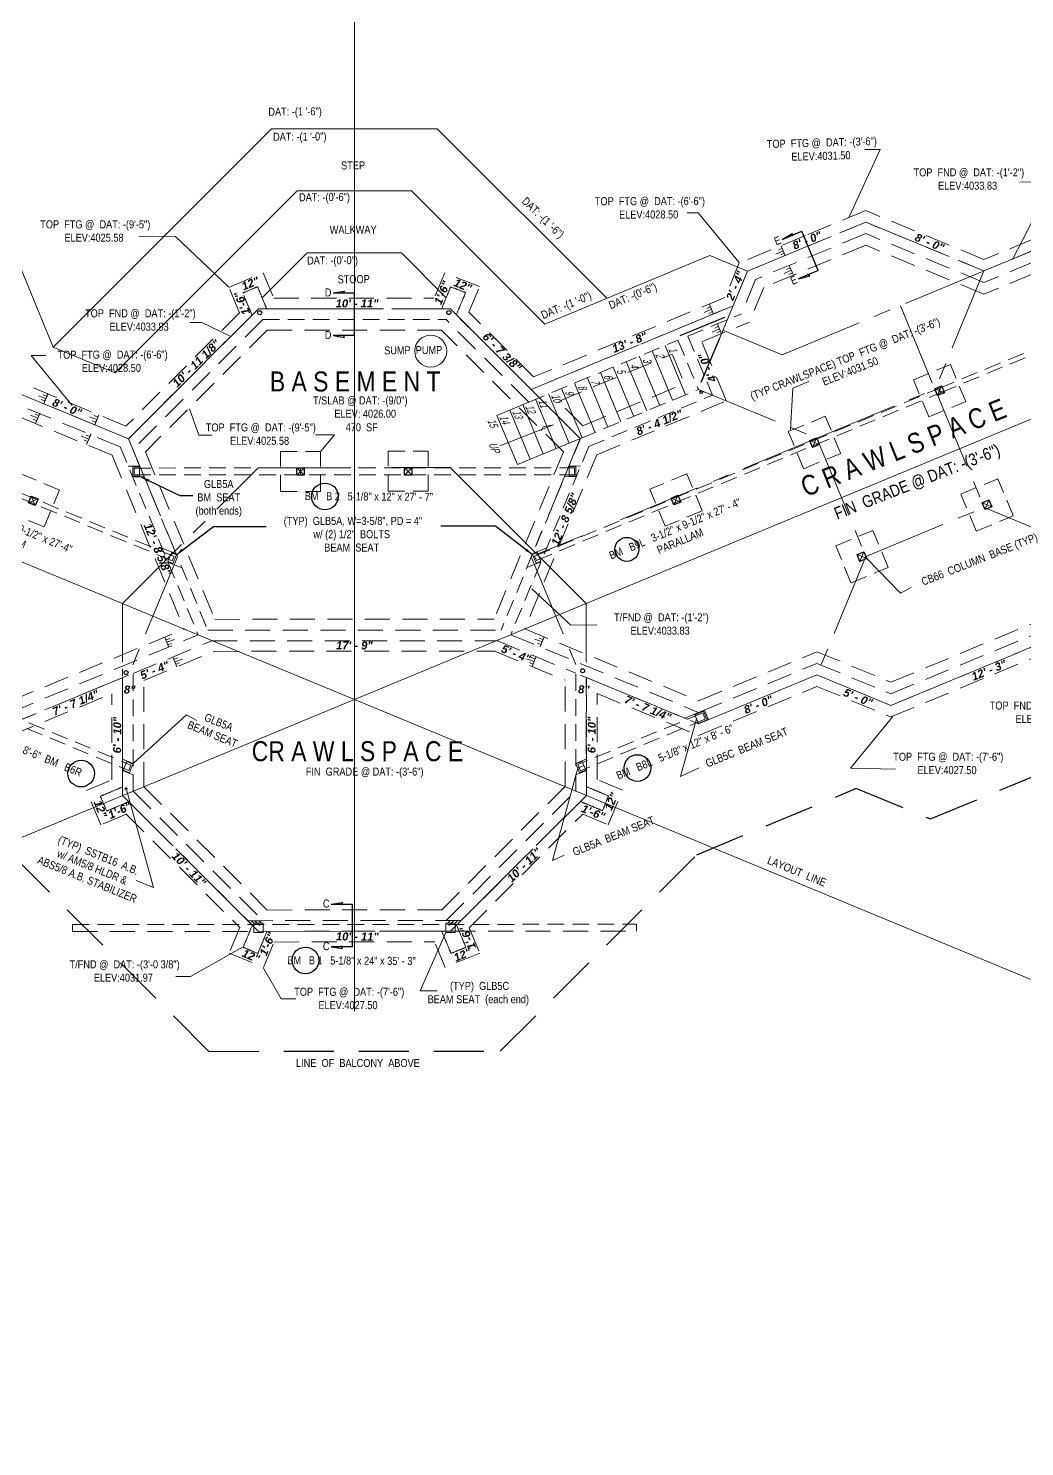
# Model space of a CAD drawing. Header units: inches. Extents: x -10188 to 9179, y -281 to 6710.
# Drawn here: x 2604 to 3351, y 5097 to 6161 of the extents above; entities that cross this region are included whole.
import ezdxf

# ---------------------------------------------------------------- set-up
doc = ezdxf.new("R2010")
doc.units = ezdxf.units.IN
doc.header["$MEASUREMENT"] = 0
doc.linetypes.add('CENTER', pattern=[2, 1.25, -0.25, 0.25, -0.25])
doc.linetypes.add('HIDDEN', pattern=[0.375, 0.25, -0.125])
for name, color, linetype, lineweight in [('BALCONY', 7, 'Continuous', 9), ('BEAMS TEXT', 3, 'Continuous', 20), ('CONCRETE', 7, 'Continuous', 20), ('FLOOR BEAMS', 3, 'HIDDEN', 20), ('FOOTING', 7, 'HIDDEN', 5), ('FOOTING TEXT', 7, 'Continuous', 9), ('FOUNDATION', 7, 'HIDDEN', 20), ('FOUNDATION TEXT', 7, 'Continuous', 9), ('GRID', 1, 'CENTER', 20), ('LAYOUT', 6, 'Continuous', 9), ('STEEL', 5, 'Continuous', 9), ('WALL FRAMING', 7, 'Continuous', 30)]:
    doc.layers.add(name, color=color, linetype=linetype, lineweight=lineweight)
for name, color, linetype in [('FL FRAMING STEEL', 7, 'Continuous'), ('LLTEXT', 7, 'Continuous'), ('STAIRS', 7, 'Continuous')]:
    doc.layers.add(name, color=color, linetype=linetype)
doc.styles.add('ARCHENT', font='technical.ttf', dxfattribs={"height": 6})
doc.styles.add('ARCHENTLTD', font='technical.ttf', dxfattribs={"height": 0.1875})
doc.styles.add('EXIST', font='romans.shx', dxfattribs={"width": 0.75, "oblique": 20, "height": 12})
doc.dimstyles.new('ARCHENT', dxfattribs={"dimtxt": 6, "dimasz": 6, "dimexe": 9, "dimexo": 3, "dimgap": 1, "dimtad": 0, "dimtoh": 1, "dimdec": 3, "dimzin": 0, "dimdsep": 46, "dimlunit": 4, "dimtxsty": 'ARCHENTLTD', "dimcen": 6, "dimaunit": 1, "dimadec": 0, "dimazin": 0, "dimtfac": 1, "dimtdec": 3, "dimtofl": 0, "dimtmove": 0, "dimatfit": 3, "dimfxl": 1, "dimfrac": 2, "dimtolj": 1, "dimtzin": 0, "dimarcsym": 0})
doc.dimstyles.new('ARCHENTLTD', dxfattribs={"dimscale": 0.05, "dimtxt": 0.1875, "dimasz": 3, "dimexe": 9, "dimexo": 1, "dimgap": 2.5, "dimtad": 0, "dimdec": 1, "dimzin": 1, "dimdsep": 46, "dimlunit": 4, "dimtxsty": 'ARCHENTLTD', "dimblk": 'ARCHTICK', "dimcen": 6, "dimclrd": 256, "dimclre": 256, "dimclrt": 256, "dimaunit": 1, "dimadec": 0, "dimazin": 0, "dimtfac": 1, "dimtdec": 1, "dimtofl": 0, "dimtmove": 1, "dimatfit": 3, "dimldrblk": 'ARCHTICK', "dimfxl": 1, "dimfrac": 2, "dimtolj": 1, "dimtzin": 0, "dimlwd": 9, "dimlwe": 9, "dimarcsym": 0})

# ---------------------------------------------------------------- blocks, each defined once
blk = doc.blocks.new('_ArchTick')
at = {"color": 0, "linetype": 'ByBlock', "const_width": 0.15}
blk.add_lwpolyline([(-0.5, -0.5), (0.5, 0.5)], dxfattribs=at)

msp = doc.modelspace()

# ---------------------------------------------------------------- linework, layer by layer
at = {"layer": 'BALCONY', "linetype": 'HIDDEN', "lineweight": 25, "ltscale": 150}
for p, q in [((3280.8, 5567.7), (3426.1, 5628)), ((3225.3, 5590.6), (3280.8, 5567.7))]:
    msp.add_line(p, q, dxfattribs=at)
at = {"layer": 'BALCONY', "color": 3, "linetype": 'HIDDEN', "lineweight": 25, "ltscale": 150}
for p, q in [((3105.5, 5540.9), (3225.3, 5590.7)), ((2739.7, 5393.4), (2592.5, 5540.5)), ((2958.2, 5393.5), (3105.5, 5540.9)), ((2739.7, 5393.4), (2958.2, 5393.5))]:
    msp.add_line(p, q, dxfattribs=at)
at = {"layer": 'BEAMS TEXT', "linetype": 'Continuous', "lineweight": 30, "ltscale": 75}
for centre, radius in [((2826.7, 5809.6), 10), ((3053.1, 5769.9), 9), ((2644, 5601.7), 10), ((3061, 5605.9), 10), ((2812.1, 5461.6), 10)]:
    msp.add_circle(centre, radius, dxfattribs=at)
at = {"layer": 'CONCRETE', "lineweight": 20, "ltscale": 75}
for p, q in [((2786.6, 6085.2), (2622.9, 5921.6)), ((2786.6, 6085.2), (2910.9, 6085.2)), ((3038, 5958.2), (2910.9, 6085.2)), ((2805.9, 6038.7), (2669.5, 5902.4)), ((2805.9, 6038.7), (2891.6, 6038.7)), ((2991.6, 5938.9), (2891.6, 6038.7)), ((2622.9, 5921.6), (2586.5, 6010.6)), ((2813.3, 5992.2), (2779.6, 5958.5)), ((2813.3, 5992.2), (2884, 5992.2)), ((2917.6, 5958.6), (2884, 5992.2)), ((3115.2, 5990.2), (2991.6, 5938.9)), ((3143.4, 5978.6), (3115.2, 5990.2)), ((2669.5, 5902.4), (2622.9, 5921.6))]:
    msp.add_line(p, q, dxfattribs=at)
at = {"layer": 'CONCRETE', "lineweight": 20, "ltscale": 1.5}
msp.add_circle((2906, 5918.5), 12, dxfattribs=at)
at = {"layer": 'FLOOR BEAMS', "ltscale": 50}
for p, q in [((3286.9, 5890.5), (3497.9, 5978.1)), ((3288.2, 5887.3), (3499.3, 5974.9)), ((2712.3, 5761.3), (2409.1, 5886.6)), ((2713.7, 5764.6), (2410.4, 5889.9)), ((2983.9, 5764.8), (3286.9, 5890.5)), ((2985.3, 5761.6), (3288.2, 5887.3)), ((3286.9, 5890.5), (3288.2, 5887.3)), ((2683.7, 5830.9), (3013.9, 5831)), ((2683.7, 5825.7), (3013.9, 5825.9)), ((2713.7, 5764.6), (2712.3, 5761.3)), ((2983.9, 5764.8), (2985.3, 5761.6)), ((2585.8, 5642.8), (2679.6, 5604)), ((2587.5, 5647), (2681.3, 5608.1)), ((3110, 5647.3), (3016.2, 5608.5)), ((3111.9, 5642.6), (3018.2, 5603.8)), ((3110, 5647.3), (3111.9, 5642.6)), ((2681.3, 5608.2), (2679.6, 5604)), ((3016.2, 5608.5), (3018.2, 5603.8)), ((2637.4, 5488.5), (3060.4, 5488.7)), ((3060.4, 5483.6), (3060.4, 5488.7)), ((2637.4, 5483.4), (2637.4, 5488.5))]:
    msp.add_line(p, q, dxfattribs=at)
at = {"layer": 'FLOOR BEAMS', "ltscale": 75}
for p, q in [((2683.7, 5825.7), (2683.7, 5830.9)), ((3013.9, 5825.9), (3013.9, 5831)), ((2637.4, 5483.4), (2776.9, 5483.4)), ((2920.9, 5483.5), (3060.4, 5483.6))]:
    msp.add_line(p, q, dxfattribs=at)
at = {"layer": 'FLOOR BEAMS', "color": 4, "lineweight": 20, "ltscale": 50}
for p, q in [((2773.8, 5709.4), (2776.8, 5709.4)), ((2920.8, 5709.4), (2923.8, 5709.4))]:
    msp.add_line(p, q, dxfattribs=at)
at = {"layer": 'FLOOR BEAMS', "color": 4, "ltscale": 50}
msp.add_line((2675, 5674.8), (2675, 5680.3), dxfattribs=at)
at = {"layer": 'FOOTING', "ltscale": 75}
for p, q in [((3232.1, 6024), (3187, 6005.3)), ((3320.8, 5987.3), (3232.1, 6024)), ((3409.5, 6024.1), (3320.8, 5987.3)), ((3187, 6005.3), (3137.3, 5984.7)), ((3232.1, 5998), (3155.7, 5966.3)), ((3320.8, 5961.3), (3232.1, 5998)), ((3409.5, 5998.1), (3320.8, 5961.3)), ((3137.3, 5984.7), (3126.6, 5958.7)), ((2754.6, 5966.3), (2780.4, 5977.4)), ((2780.5, 5977.3), (2788.4, 5958.2)), ((2916.7, 5977.3), (2908.7, 5958.2)), ((2942.5, 5967), (2916.5, 5977.2)), ((2762.7, 5947.4), (2754.7, 5966.4)), ((2788.4, 5958.2), (2908.7, 5958.2)), ((2934.6, 5947.7), (2942.6, 5966.7)), ((3126.6, 5958.7), (2983.2, 5899.2)), ((3155.7, 5966.3), (3144.9, 5940.2)), ((2762.7, 5947.4), (2677.5, 5862.3)), ((2983.2, 5899.2), (2934.6, 5947.7)), ((3109.3, 5925.5), (3144.9, 5940.2)), ((2783.4, 5934.2), (2692.1, 5843)), ((2783.4, 5934.2), (2914.2, 5934.2)), ((3005.5, 5843), (2914.2, 5934.2)), ((3109.5, 5924.9), (3127.7, 5881.2)), ((3001.8, 5880.9), (3087.1, 5916.3)), ((3087.3, 5915.7), (3096.3, 5894.2)), ((2677.5, 5862.3), (2596.8, 5895.6)), ((3020, 5862.5), (3096.3, 5894.1)), ((2619, 5886.4), (2615.9, 5879.1)), ((2667.1, 5840.6), (2578.4, 5877.2)), ((2612.9, 5871.7), (2609.8, 5864.3)), ((3020, 5862.5), (3002.1, 5880.3)), ((3030.6, 5840.9), (3127.7, 5881.2)), ((2657.2, 5870.7), (2654.1, 5863.3)), ((2651.1, 5855.9), (2648, 5848.5)), ((2673.3, 5846.7), (2651.1, 5855.9)), ((2667.1, 5840.6), (2721.2, 5710.1)), ((2692.1, 5843), (2744.2, 5717.4)), ((3005.5, 5843), (2953.5, 5717.5)), ((3030.6, 5840.9), (2976.5, 5710.2)), ((2744.2, 5717.4), (2953.5, 5717.5)), ((3251, 5670.2), (3374.5, 5721.4)), ((2590.7, 5656), (2721.2, 5710.1)), ((2976.5, 5710.2), (3106.9, 5656.3)), ((3251, 5644.2), (3392.8, 5703)), ((2691, 5671.6), (2743.6, 5693.4)), ((2743.6, 5693.4), (2954.1, 5693.5)), ((2954.1, 5693.5), (3006.7, 5671.8)), ((3106.9, 5656.3), (3195.6, 5693.1)), ((3195.6, 5693.1), (3251, 5670.2)), ((2691, 5591.8), (2691, 5671.6)), ((3006.7, 5592), (3006.7, 5671.8)), ((2590.8, 5630), (2667, 5661.6)), ((2667, 5597), (2667, 5661.6)), ((3030.7, 5597.2), (3030.7, 5661.8)), ((3030.7, 5661.8), (3106.9, 5630.3)), ((3106.9, 5630.3), (3195.6, 5667.1)), ((3195.6, 5667.1), (3251, 5644.2)), ((2648, 5589), (2667, 5597)), ((3049.8, 5589.3), (3030.7, 5597.2)), ((2658.8, 5563.2), (2648, 5589)), ((2691, 5591.8), (2783.5, 5499.4)), ((2914.3, 5499.5), (3006.7, 5592)), ((3039.1, 5563.4), (3049.8, 5589.3)), ((2677.8, 5571.2), (2658.8, 5563.2)), ((2677.8, 5571.2), (2762.9, 5486.2)), ((2934.8, 5486.1), (3020, 5571.4)), ((3020, 5571.4), (3039, 5563.4)), ((2783.5, 5499.4), (2914.3, 5499.5)), ((2762.9, 5486.2), (2754.9, 5467.2)), ((2934.8, 5486.1), (2942.8, 5467.1)), ((2780.7, 5456.4), (2788.7, 5475.4)), ((2788.7, 5475.4), (2909, 5475.5)), ((2916.9, 5456.4), (2909, 5475.5)), ((2754.9, 5467.1), (2780.7, 5456.4)), ((2942.8, 5467), (2916.8, 5456.5))]:
    msp.add_line(p, q, dxfattribs=at)
at = {"layer": 'FOOTING', "lineweight": 9, "ltscale": 75}
for p, q in [((3170.3, 5993.8), (3164.8, 5991.3)), ((3169.4, 5995.7), (3166.7, 5994.4)), ((3171.1, 5992), (3168.4, 5990.8)), ((3168.7, 5997.5), (3171.8, 5990.1)), ((3176.3, 5979.2), (3170.9, 5976.7)), ((3175.5, 5981), (3172.8, 5979.8)), ((3174.8, 5982.9), (3177.9, 5975.5)), ((3177.2, 5977.4), (3174.4, 5976.1)), ((3116.4, 5950), (3111, 5947.5)), ((3115.6, 5951.8), (3112.9, 5950.5)), ((3117.3, 5948.2), (3114.6, 5946.9)), ((3114.9, 5953.7), (3118, 5946.3)), ((3121.7, 5937.2), (3118.9, 5935.9)), ((3121, 5939), (3124, 5931.6)), ((3122.5, 5935.3), (3117, 5932.8)), ((3123.3, 5933.5), (3120.6, 5932.3)), ((2617.6, 5883), (2611.9, 5885.1)), ((2618.3, 5884.9), (2615.4, 5885.9)), ((2619.1, 5886.7), (2616, 5879.3)), ((2613, 5872.1), (2610, 5864.7)), ((2616.9, 5881.1), (2614.1, 5882.2)), ((2611.5, 5868.4), (2605.9, 5870.5)), ((2610.8, 5866.5), (2608, 5867.6)), ((2612.2, 5870.3), (2609.4, 5871.3)), ((2655.8, 5867.2), (2650.2, 5869.3)), ((2655.1, 5865.4), (2652.3, 5866.4)), ((2656.5, 5869.1), (2653.7, 5870.2)), ((2657.3, 5870.9), (2654.3, 5863.6)), ((2649.7, 5852.6), (2644.1, 5854.7)), ((2649, 5850.7), (2646.2, 5851.8)), ((2650.4, 5854.5), (2647.6, 5855.5)), ((2651.3, 5856.3), (2648.2, 5848.9)), ((2706.8, 5703.9), (2709.8, 5696.5)), ((2707.6, 5702.1), (2710.4, 5703.1)), ((2708.3, 5700.2), (2713.9, 5702.3)), ((2989.6, 5700.5), (2984, 5702.5)), ((2990.3, 5702.3), (2987.5, 5703.4)), ((2991.1, 5704.2), (2988.1, 5696.8)), ((2709, 5698.4), (2711.8, 5699.4)), ((2988.9, 5698.6), (2986.1, 5699.6)), ((2712.8, 5689.3), (2715.8, 5681.9)), ((2713.6, 5687.5), (2716.4, 5688.5)), ((2714.3, 5685.6), (2719.9, 5687.6)), ((2715, 5683.7), (2717.8, 5684.7)), ((2983.6, 5685.8), (2977.9, 5687.9)), ((2982.9, 5683.9), (2980, 5685)), ((2984.2, 5687.7), (2981.4, 5688.7)), ((2985.1, 5689.5), (2982, 5682.1)), ((2771.5, 5491.4), (2773.6, 5489.3)), ((2780.2, 5491.4), (2772.2, 5491.4)), ((2774.2, 5491.4), (2777.9, 5487.7)), ((2777.1, 5491.4), (2779.2, 5489.3)), ((2920.6, 5491.5), (2918.5, 5489.3)), ((2923.4, 5491.5), (2919.7, 5487.7)), ((2926.2, 5491.4), (2924.1, 5489.3))]:
    msp.add_line(p, q, dxfattribs=at)
at = {"layer": 'FOOTING', "ltscale": 50}
for p, q in [((3267.9, 5897.1), (3295.6, 5908.5)), ((3307.1, 5880.8), (3295.6, 5908.5)), ((3279.4, 5869.3), (3267.9, 5897.1)), ((3279.4, 5869.2), (3307.1, 5880.7)), ((3174.1, 5858.2), (3201.8, 5869.7)), ((3213.3, 5842), (3201.8, 5869.7)), ((3185.6, 5830.5), (3174.1, 5858.2)), ((2793.3, 5843.2), (2823.3, 5843.2)), ((2793.3, 5813.3), (2793.3, 5843.2)), ((2823.3, 5813.3), (2823.3, 5843.2)), ((2874.2, 5813.6), (2874.2, 5843.5)), ((2874.2, 5843.5), (2904.2, 5843.5)), ((2904.2, 5813.6), (2904.2, 5843.5)), ((3185.7, 5830.4), (3213.4, 5841.9)), ((2627.6, 5814.5), (2599.9, 5826)), ((3098, 5826.6), (3070.3, 5815)), ((3109.5, 5798.9), (3098, 5826.6)), ((3303.5, 5811.4), (3331.2, 5822.9)), ((3342.7, 5795.2), (3331.2, 5822.9)), ((2616.2, 5786.7), (2627.7, 5814.5)), ((2793.3, 5813.2), (2823.3, 5813.2)), ((2874.2, 5813.5), (2904.2, 5813.5)), ((3081.8, 5787.3), (3070.3, 5815)), ((3315, 5783.7), (3303.5, 5811.4)), ((2616.1, 5786.8), (2588.4, 5798.3)), ((3109.5, 5798.7), (3081.8, 5787.2)), ((3315, 5783.6), (3342.7, 5795)), ((3209.7, 5772.6), (3237.4, 5784.1)), ((3248.9, 5756.4), (3237.4, 5784.1)), ((3221.1, 5744.9), (3209.7, 5772.6)), ((3221.2, 5744.8), (3248.9, 5756.3))]:
    msp.add_line(p, q, dxfattribs=at)
at = {"layer": 'FOOTING TEXT', "linetype": 'Continuous', "lineweight": 30, "ltscale": 25}
for p, q in [((3169.5, 6002.4), (3184.3, 6008.5)), ((3169.5, 6002.4), (3177, 6006.9)), ((3177, 6006.9), (3176.8, 6004.7)), ((3196.6, 5979), (3184.3, 6008.5)), ((3196.6, 5979), (3181.8, 5972.8)), ((3181.8, 5972.8), (3190.3, 5975)), ((3190.3, 5975), (3188.6, 5976.4)), ((2832.8, 5962.2), (2841.4, 5963.5)), ((2832.8, 5962.2), (2848.8, 5962.2)), ((2841.4, 5963.5), (2840.4, 5961.5)), ((2848.8, 5930.2), (2848.8, 5962.2)), ((2848.8, 5930.2), (2832.8, 5930.2)), ((2832.8, 5930.2), (2841.5, 5928.9)), ((2841.5, 5928.9), (2840.4, 5930.9)), ((2831.4, 5503.8), (2840, 5505.1)), ((2831.4, 5503.8), (2847.4, 5503.8)), ((2840, 5505.1), (2839, 5503.1)), ((2847.4, 5471.8), (2847.4, 5503.8)), ((2847.4, 5471.8), (2831.4, 5471.8)), ((2831.4, 5471.8), (2840, 5470.5)), ((2840, 5470.5), (2839, 5472.5))]:
    msp.add_line(p, q, dxfattribs=at)
at = {"layer": 'FOUNDATION', "ltscale": 75}
for p, q in [((3232.1, 6015.3), (3143.4, 5978.6)), ((3320.8, 5978.7), (3232.1, 6015.3)), ((3409.5, 6015.5), (3320.8, 5978.7)), ((3232.1, 6006.7), (3149.6, 5972.4)), ((3320.8, 5970), (3232.1, 6006.7)), ((3409.5, 6006.8), (3320.8, 5970)), ((3143.4, 5978.6), (3132.7, 5952.6)), ((3149.6, 5972.4), (3138.8, 5946.4)), ((3132.7, 5952.6), (2981.3, 5889.8)), ((2772.1, 5945.6), (2679.4, 5852.8)), ((2780.1, 5942.2), (2682.7, 5844.8)), ((2979.5, 5880.3), (2917.5, 5942.2)), ((2981.3, 5889.8), (2925.2, 5945.8)), ((2673.3, 5846.7), (2584.5, 5883.4)), ((2679.4, 5852.8), (2590.7, 5889.5)), ((3251, 5661.5), (3380.7, 5715.3)), ((2590.7, 5647.4), (2731.7, 5705.8)), ((2683, 5676.9), (2742.2, 5701.4)), ((2738.9, 5709.4), (2958.8, 5709.4)), ((2955.6, 5701.5), (3014.7, 5677.1)), ((2966, 5705.9), (3106.9, 5647.6)), ((3251, 5652.8), (3386.8, 5709.1)), ((2742.2, 5701.4), (2955.5, 5701.4)), ((3106.9, 5647.6), (3195.6, 5684.4)), ((3195.6, 5684.4), (3251, 5661.5)), ((2590.8, 5638.7), (2675, 5673.6)), ((3022.7, 5673.8), (3106.9, 5639)), ((3106.9, 5639), (3195.6, 5675.8)), ((3195.6, 5675.8), (3251, 5652.8)), ((2683, 5588.5), (2780.2, 5491.4)), ((2917.6, 5491.5), (3014.7, 5588.7)), ((2679.6, 5580.6), (2772.3, 5488)), ((2925.4, 5488), (3018.2, 5580.8)), ((2768.9, 5491.4), (2928.9, 5491.5)), ((2783.3, 5483.4), (2914.3, 5483.5))]:
    msp.add_line(p, q, dxfattribs=at)
at = {"layer": 'FOUNDATION', "ltscale": 1.5}
for p, q in [((2765.1, 5962.1), (2776.2, 5966.9)), ((2772.1, 5945.6), (2766, 5960.2)), ((2776.2, 5966.9), (2783.1, 5950.2)), ((2921, 5966.8), (2914.1, 5950.2)), ((2932.2, 5962.4), (2921, 5966.8)), ((2925.2, 5945.8), (2932.2, 5962.4)), ((2658.4, 5584.7), (2675, 5591.7)), ((2663.1, 5573.6), (2658.4, 5584.7)), ((3039.3, 5585), (3022.7, 5591.9)), ((3034.8, 5573.9), (3039.3, 5585)), ((2679.6, 5580.6), (2663.1, 5573.6)), ((3018.2, 5580.8), (3034.8, 5573.9)), ((2772.3, 5488), (2765.4, 5471.4)), ((2776.4, 5466.8), (2783.3, 5483.4)), ((2921.2, 5466.9), (2914.3, 5483.5)), ((2925.4, 5488), (2932.4, 5471.4)), ((2765.4, 5471.4), (2776.4, 5466.8)), ((2932.4, 5471.4), (2921.2, 5466.9))]:
    msp.add_line(p, q, dxfattribs=at)
at = {"layer": 'FOUNDATION', "ltscale": 50}
for p, q in [((2772.1, 5945.6), (2765.1, 5962.1)), ((2783.1, 5950.2), (2914.1, 5950.2)), ((3098.8, 5929.8), (3138.8, 5946.4)), ((2780.1, 5942.2), (2917.5, 5942.2)), ((2979.5, 5880.3), (3091.4, 5926.8)), ((3091.4, 5926.8), (3106.7, 5889.8)), ((3098.8, 5929.8), (3117.2, 5885.5)), ((3018.3, 5853.1), (3106.7, 5889.8)), ((3024.5, 5847), (3117.2, 5885.5)), ((3018.3, 5853.1), (2958.8, 5709.4)), ((2673.3, 5846.7), (2731.7, 5705.8)), ((2682.7, 5844.8), (2738.9, 5709.4)), ((3024.5, 5847), (2966, 5705.9)), ((2675, 5591.7), (2675, 5673.6)), ((2683, 5588.5), (2683, 5676.9)), ((3014.7, 5588.7), (3014.7, 5677.1)), ((3022.7, 5591.9), (3022.7, 5673.8))]:
    msp.add_line(p, q, dxfattribs=at)
at = {"layer": 'FOUNDATION', "lineweight": 9, "ltscale": 75}
for p, q in [((2687.9, 5832.3), (2679.3, 5832.3)), ((2687.7, 5831.8), (2682.7, 5831.8)), ((2682.7, 5831.8), (2682.7, 5824.8)), ((2687.7, 5831.8), (2687.7, 5824.8)), ((2808.3, 5831.1), (2808.3, 5825.6)), ((3009.6, 5832.4), (3018.2, 5832.5)), ((3009.8, 5831.9), (3014.8, 5832)), ((3009.8, 5831.9), (3009.8, 5824.9)), ((3014.8, 5832), (3014.8, 5825)), ((2691.2, 5824.3), (2682.6, 5824.3)), ((2687.7, 5824.8), (2682.7, 5824.8)), ((3006.3, 5824.4), (3014.9, 5824.5)), ((3009.8, 5824.9), (3014.8, 5825)), ((3016.3, 5605.7), (3020.9, 5607.7)), ((2780.4, 5489.5), (2773.4, 5489.5)), ((2773.4, 5489.5), (2773.4, 5482.5)), ((2780.4, 5482.5), (2780.4, 5489.5)), ((2917.4, 5489.6), (2924.4, 5489.6)), ((2917.4, 5482.6), (2917.4, 5489.6)), ((2924.4, 5489.6), (2924.4, 5482.6)), ((2773.4, 5482.5), (2780.4, 5482.5)), ((2924.4, 5482.6), (2917.4, 5482.6))]:
    msp.add_line(p, q, dxfattribs=at)
at = {"layer": 'FOUNDATION', "color": 7, "lineweight": 9, "ltscale": 75}
for p, q in [((2715.2, 5766.5), (2704.7, 5770.9)), ((2709, 5761), (2711.7, 5767.4)), ((2715.4, 5765.9), (2711.7, 5767.4)), ((2712.7, 5759.4), (2715.4, 5765.9)), ((2982.3, 5766), (2986, 5767.5)), ((2985, 5759.6), (2982.3, 5766)), ((2982.5, 5766.7), (2993, 5771)), ((2988.7, 5761.1), (2986, 5767.5)), ((2712.7, 5759.4), (2709, 5761)), ((2719.5, 5756.1), (2709, 5760.4)), ((2978.2, 5756.2), (2988.7, 5760.5)), ((2985, 5759.6), (2988.7, 5761.1)), ((3104.1, 5645.9), (3110.5, 5648.6)), ((3113.2, 5642.1), (3110.5, 5648.6)), ((3114.3, 5642), (3111.2, 5649.4)), ((3106.9, 5647.6), (3096.5, 5643.3)), ((3106.8, 5639.4), (3104.1, 5645.9)), ((3106.8, 5639.4), (3113.2, 5642.1)), ((2683, 5609.3), (2675, 5612.6)), ((2675.5, 5604.3), (2678.2, 5610.8)), ((2682.8, 5608.9), (2678.2, 5610.8)), ((2680.1, 5602.4), (2682.8, 5608.9)), ((3014.7, 5609.4), (3022.7, 5612.8)), ((3014.9, 5609), (3019.5, 5610.9)), ((3017.6, 5602.5), (3014.9, 5609)), ((3022.2, 5604.4), (3019.5, 5610.9)), ((2683, 5600.7), (2675, 5604)), ((2680.1, 5602.4), (2675.5, 5604.3)), ((3014.7, 5600.8), (3022.7, 5604.1)), ((3017.6, 5602.5), (3022.2, 5604.4))]:
    msp.add_line(p, q, dxfattribs=at)
at = {"layer": 'FOUNDATION', "lineweight": 50, "ltscale": 1.5}
msp.add_circle((2677.8, 5590.3), 0.5, dxfattribs=at)
at = {"layer": 'GRID', "ltscale": 50}
for p, q in [((3143.4, 5978.6), (3232.1, 6015.3)), ((3232.1, 6015.3), (3320.8, 5978.7)), ((3320.8, 5978.7), (3409.5, 6015.5)), ((3143.4, 5978.6), (3106.7, 5889.8)), ((3169.5, 5915.9), (3320.8, 5978.7)), ((3320.8, 5978.7), (3284.1, 5890)), ((2679.4, 5852.8), (2776.8, 5950.2)), ((2776.8, 5950.2), (2920.8, 5950.2)), ((2981.4, 5889.8), (3132.7, 5952.6)), ((3258.1, 5952.6), (3284.1, 5890)), ((3125.1, 5934.2), (3169.5, 5915.9)), ((2679.4, 5852.8), (2590.7, 5889.5)), ((3106.7, 5889.8), (3195.5, 5853.2)), ((3195.5, 5853.2), (3284.1, 5890)), ((3284.1, 5890), (3320.9, 5801.3)), ((2679.4, 5852.8), (2716.2, 5764.2)), ((3018.1, 5853), (2981.4, 5764.3)), ((3048.4, 5792.1), (3195.5, 5853.2)), ((3195.5, 5853.2), (3232.3, 5764.5)), ((2675, 5729.2), (2776.7, 5831.1)), ((2776.7, 5831.1), (2920.7, 5831.2)), ((3232.3, 5764.5), (3320.9, 5801.3)), ((3320.9, 5801.3), (3409.7, 5764.6)), ((2985.8, 5766.2), (3019.6, 5780.1)), ((2716.2, 5764.2), (2679.4, 5675.5)), ((2981.4, 5764.3), (3018.2, 5675.6)), ((3232.3, 5764.5), (3195.6, 5675.8)), ((2675, 5585.2), (2675, 5729.2)), ((3022.7, 5585.4), (3022.6, 5729.4)), ((3251, 5652.8), (3386.7, 5709.2)), ((2679.4, 5675.5), (2590.8, 5638.7)), ((3018.2, 5675.6), (3106.9, 5639)), ((3106.9, 5639), (3195.6, 5675.8)), ((3195.6, 5675.8), (3251, 5652.8)), ((2776.9, 5483.4), (2675, 5585.2)), ((2920.9, 5483.5), (3022.7, 5585.4)), ((2776.9, 5483.4), (2920.9, 5483.5))]:
    msp.add_line(p, q, dxfattribs=at)
at = {"layer": 'GRID', "linetype": 'Continuous', "ltscale": 50}
for p, q in [((3018.1, 5853), (2920.8, 5950.2)), ((3022.6, 5729.4), (2920.7, 5831.2))]:
    msp.add_line(p, q, dxfattribs=at)
at = {"layer": 'LAYOUT', "color": 6, "linetype": 'Continuous', "ltscale": 150}
msp.add_line((2848.9, 5423.5), (2848.8, 6710.3), dxfattribs=at)
at = {"layer": 'LAYOUT', "color": 6, "ltscale": 150}
for p, q in [((4010, 6138.5), (2848.8, 5657.3)), ((2848.8, 5657.3), (2455.5, 5820.1)), ((2848.8, 5657.3), (1496.6, 5096.9)), ((4010, 5176.5), (2848.8, 5657.3))]:
    msp.add_line(p, q, dxfattribs=at)
at = {"layer": 'STAIRS', "lineweight": 25, "ltscale": 50}
for p, q in [((3093.1, 5930.3), (3126.4, 5944)), ((3108.9, 5895.2), (3122.7, 5928.4))]:
    msp.add_line(p, q, dxfattribs=at)
at = {"layer": 'STAIRS', "lineweight": 20, "ltscale": 50}
for p, q in [((3062.3, 5914.7), (3077.7, 5877.7)), ((3072, 5918.7), (3087.4, 5881.7)), ((3081.7, 5922.7), (3097.1, 5885.7)), ((3042.9, 5906.6), (3058.3, 5869.6)), ((3052.6, 5910.7), (3068, 5873.7)), ((3013.8, 5894.6), (3029.2, 5857.5)), ((3023.5, 5898.6), (3038.9, 5861.6)), ((3033.2, 5902.6), (3048.6, 5865.6)), ((2984.7, 5882.5), (3000.1, 5845.5)), ((2994.4, 5886.5), (3009.8, 5849.6)), ((3004.1, 5890.5), (3019.5, 5853.5)), ((2979.5, 5880.3), (2955.6, 5870.4)), ((2965.4, 5874.4), (2980.7, 5837.5)), ((2975, 5878.5), (2990.4, 5841.5)), ((2955.7, 5870.4), (2971, 5833.5)), ((3018.3, 5853.1), (2971, 5833.5))]:
    msp.add_line(p, q, dxfattribs=at)
at = {"layer": 'STAIRS', "lineweight": 9, "ltscale": 1.5}
for p, q in [((2957.8, 5847.6), (2998.1, 5863.4)), ((2990.4, 5861.7), (2988.9, 5858.9)), ((2998.1, 5863.4), (2990.4, 5861.7))]:
    msp.add_line(p, q, dxfattribs=at)
at = {"layer": 'STEEL', "lineweight": 30, "ltscale": 75}
for centre in [(2777.9, 5947.4), (2919.6, 5947.5), (3019.9, 5678.8), (2677.7, 5677.5)]:
    msp.add_circle(centre, 1.5, dxfattribs=at)
at = {"layer": 'STEEL', "color": 30, "lineweight": 30, "ltscale": 50}
msp.add_circle((3108.9, 5887.7), 1, dxfattribs=at)
at = {"layer": 'WALL FRAMING', "color": 6, "lineweight": 9, "ltscale": 75}
for p, q in [((3283.9, 5890.4), (3291.1, 5887.4)), ((3289, 5892.5), (3286, 5885.3)), ((3190.2, 5851.5), (3197.4, 5848.5)), ((3195.3, 5853.6), (3192.3, 5846.4)), ((2805.6, 5831.1), (2811.1, 5825.6)), ((2811.1, 5831.1), (2805.6, 5825.6)), ((2886.4, 5831.1), (2891.9, 5825.6)), ((2891.9, 5831.1), (2886.4, 5825.6)), ((2611.7, 5807.8), (2604.5, 5804.8)), ((2606.6, 5809.9), (2609.6, 5802.7)), ((3086.3, 5808.4), (3093.5, 5805.4)), ((3091.4, 5810.5), (3088.4, 5803.3)), ((3319.5, 5804.9), (3326.6, 5801.9)), ((3324.5, 5807), (3321.6, 5799.8)), ((3225.7, 5766), (3232.9, 5763)), ((3230.8, 5768.1), (3227.8, 5760.9))]:
    msp.add_line(p, q, dxfattribs=at)
at = {"layer": 'WALL FRAMING', "color": 6, "ltscale": 75}
for points in [[(3283.9, 5890.4), (3289, 5892.5), (3291.1, 5887.4), (3286, 5885.3)], [(3190.2, 5851.5), (3195.3, 5853.6), (3197.4, 5848.5), (3192.3, 5846.4)], [(2805.6, 5831.1), (2811.1, 5831.1), (2811.1, 5825.6), (2805.6, 5825.6)], [(2886.4, 5831.1), (2891.9, 5831.1), (2891.9, 5825.6), (2886.4, 5825.6)], [(2606.6, 5809.9), (2611.7, 5807.8), (2609.6, 5802.7), (2604.5, 5804.8)], [(3086.3, 5808.4), (3091.4, 5810.5), (3093.5, 5805.4), (3088.4, 5803.3)], [(3319.5, 5804.9), (3324.5, 5807), (3326.6, 5801.9), (3321.6, 5799.8)], [(3225.7, 5766), (3230.8, 5768.1), (3232.9, 5763), (3227.8, 5760.9)]]:
    msp.add_lwpolyline(points, close=True, dxfattribs=at)

# ---------------------------------------------------------------- texts
at = {"layer": 'BEAMS TEXT', "linetype": 'Continuous', "lineweight": 9, "char_height": 6, "attachment_point": 5, "style": 'ARCHENTLTD'}
for s, insert, rotation in [('BM   B7R   3-1/2" x 9-1/2" x 27\'-4" \\PPARALLAM\\P\\P  ', (2583.3, 5775.5), 337.6375), ('BM   B 2   5-1/8" x 12" x 27\' - 7" \\P\\P  ', (2859.6, 5799.5), 359.6375), ('BM   B9L   3-1/2" x 9-1/2" x 27\' - 4"\\PPARALLAM \\P\\P  ', (3094.9, 5771.5), 22.6375), ('5-1/8" x 12" x 8\'-6"  BM   B6R \\P\\P  ', (2598.9, 5609.8), 337.6375), ('BM   B8L   5-1/8" x 12" x 8\' - 6" \\P\\P  ', (3092.9, 5608.8), 22.6375), ('BM   B 1   5-1/8" x 24" x 35\' - 3" \\P\\P  ', (2846.6, 5451.4), 359.6375)]:
    msp.add_mtext(s, dxfattribs=dict(at, insert=insert, rotation=rotation))
at = {"layer": 'CONCRETE', "linetype": 'Continuous', "char_height": 6, "width": 271, "attachment_point": 1, "style": 'ARCHENTLTD'}
for s, insert, rotation in [('DAT: -(1 \'-6")', (2784.3, 6101.1, -1373.1), 0.4625), ('DAT: -(1 \'-0")', (2787.8, 6082.3, -1373.1), 0.4625), ('DAT: -(0\'-6")', (2807.3, 6036.9, -1373.1), 0.4625), ('DAT: -(1 \'-6")', (2977.9, 6034.7, -1373.1), 316.0514), ('DAT: -(0\'-6")', (3038.7, 5955.4, -1373.1), 22.8953), ('DAT: -(1 \'-0")', (2988, 5948, -1373.1), 22.8953)]:
    msp.add_mtext(s, dxfattribs=dict(at, insert=insert, rotation=rotation))
at = {"layer": 'CONCRETE', "linetype": 'Continuous', "lineweight": 20, "char_height": 6, "width": 271, "attachment_point": 1, "rotation": 0.4625, "style": 'ARCHENTLTD'}
for s, insert in [('STEP', (2838.8, 6060.8, -1373.1)), ('WALKWAY', (2830.3, 6012.5, -1373.1)), ('DAT: -(0\'-0")', (2813.3, 5989.5, -1373.1)), ('STOOP', (2836.2, 5975.4, -1373.1)), ('SUMP  PUMP', (2871.1, 5922.1, -1373.1))]:
    msp.add_mtext(s, dxfattribs=dict(at, insert=insert))
at = {"layer": 'FOOTING TEXT', "ltscale": 50, "char_height": 6, "attachment_point": 5, "style": 'ARCHENT'}
for s, insert, rotation in [(' TOP  FTG @  DAT: -(3\'-6") \\PELEV:4031.50', (3198.4, 6069.9), 1.5608), (' TOP  FTG @  DAT: -(6\'-6") \\PELEV:4028.50', (3069.4, 6026), 0.0928), ('(TYP CRAWLSPACE) TOP  FTG @  DAT: -(3\'-6") \\PELEV:4031.50', (3218.6, 5908.1), 21.7856), (' TOP  FTG @  DAT: -(6\'-6") \\PELEV:4028.50', (2666.6, 5910.9), 0.0928), (' GLB5A\\PBEAM SEAT', (2744.3, 5635.9), 337.8432), (' GLB5C  BEAM SEAT', (3142, 5621), 22.1522), (' GLB5A  BEAM SEAT', (3042.2, 5554.5), 22.1522), (' (TYP)  SSTB16  A.B.\\Pw/ AM5/8 HLDR &\\PABS5/8 A.B. STABILIZER', (2652.3, 5531.6), 337.8432)]:
    msp.add_mtext(s, dxfattribs=dict(at, insert=insert, rotation=rotation))
for s, insert in [(' TOP  FTG @  DAT: -(9\'-5") \\PELEV:4025.58', (2653.6, 6008.6)), (' TOP  FTG @  DAT: -(9\'-5") \\PELEV:4025.58', (2777.7, 5856.3)), (' TOP  FTG @  DAT: -(7\'-6") \\PELEV:4027.50', (3293.1, 5609.3)), (' TOP  FTG @  DAT: -(7\'-6") \\PELEV:4027.50', (2844, 5433)), (' (TYP)  GLB5C\\PBEAM SEAT  (each end)', (2941.7, 5436.6)), (' LINE  OF  BALCONY  ABOVE', (2850.5, 5384.6))]:
    msp.add_mtext(s, dxfattribs=dict(at, insert=insert))
at = {"layer": 'FOUNDATION TEXT', "ltscale": 50, "attachment_point": 5, "style": 'ARCHENT'}
for s, insert, char_height in [(' TOP  FND @  DAT: -(1\'-2") \\PELEV:4033.83', (3308.5, 6047.6, -3866.5), 6), (' TOP  FND @  DAT: -(1\'-2") \\PELEV:4033.83', (2687.4, 5941.9, -3866.5), 6), ('B A S E M E N T', (2849.4, 5895.7), 15), ('T/SLAB @ DAT: -(9/0")', (2853.2, 5880.7), 6), ('ELEV: 4026.00', (2856.9, 5871.6), 6), ('470  SF', (2854.3, 5861.4), 6), (' T/FND @  DAT: -(1\'-2") \\PELEV:4033.83', (3078, 5713.9), 6), ('CR A W L S P A C E', (2851.1, 5618.4), 15), ('FIN  GRADE @ DAT: -(3\'-6")', (2856.5, 5602.3), 6)]:
    msp.add_mtext(s, dxfattribs=dict(at, insert=insert, char_height=char_height))
for s, insert, char_height, rotation in [('E', (3166, 6001.4), 6, 22.5194), ('E', (3178.2, 5971.8), 6, 22.5194), ('D', (2829.1, 5962.6), 6, 0.0145), ('D', (2829.1, 5930.6), 6, 0.0145), ('C R A W L S P A C E', (3260.4, 5846.1), 15, 21.7586), ('FIN  GRADE @ DAT: -(3\'-6")', (3271.1, 5819.5), 9, 21.5927), ('CB66  COLUMN  BASE (TYP)', (3317.7, 5761.6), 6, 21.5927), (' T/FND @  DAT: -(3\'-0 3/8") \\PELEV:4031.97', (2675.6, 5453.6), 6, 359.9875)]:
    msp.add_mtext(s, dxfattribs=dict(at, insert=insert, char_height=char_height, rotation=rotation))
at = {"layer": 'FOUNDATION TEXT', "color": 1, "lineweight": 20, "ltscale": 75, "char_height": 6, "width": 48.625, "attachment_point": 1, "style": 'ARCHENTLTD'}
for s, insert, rotation in [('{\\fArial|b1|i1|c0|p34;8\' - 0"}', (3176.5, 6000.1), 22.2856), ('{\\fArial|b1|i1|c0|p34;8\' - 0"}', (3270.7, 6007.2), 337.2856), ('{\\fArial|b1|i1|c0|p34;8\' - 0"}', (2624.1, 5883.4), 337.2856), ('{\\fArial|b1|i1|c0|p34;5\' - 4"}', (2960.5, 5698.6), 338.2091), ('{\\fArial|b1|i1|c0|p34;5\' - 4"}', (2687.4, 5677.7), 22.5913), ('{\\fArial|b1|i1|c0|p34;12\' - 3"}', (3310.7, 5676.8), 22.2856), ('{\\fArial|b1|i1|c0|p34;7\' - 7 1/4"}', (2621.7, 5650.6), 22.5913), ('{\\fArial|b1|i1|c0|p34;7\' - 7 1/4"}', (3053, 5660.5), 337.2856), ('{\\fArial|b1|i1|c0|p34;8\' - 0"}', (3140, 5651.9), 22.2856), ('{\\fArial|b1|i1|c0|p34;5\' - 0"}', (3217, 5665.9), 337.2856), ('{\\fArial|b1|i1|c0|p34;6\' - 10"}', (2667.9, 5616.9), 89.6627), ('{\\fArial|b1|i1|c0|p34;6\' - 10"}', (3023.6, 5617), 89.6627)]:
    msp.add_mtext(s, dxfattribs=dict(at, insert=insert, rotation=rotation))
at = {"layer": 'FOUNDATION TEXT', "color": 1, "lineweight": 20, "ltscale": 75, "char_height": 6, "style": 'ARCHENTLTD'}
for s, insert, attachment_point, rotation in [('{\\fArial|b1|i1|c0|p34;2\' - 4"}', (3127.2, 5958.3), 1, 67.2856), ('{\\fArial|b1|i1|c0|p34;12"}', (2763.5, 5969.6), 1, 22.2856), ('{\\fArial|b1|i1|c0|p34;1\'-6"}', (2908.3, 5955.2), 1, 67.2856), ('{\\fArial|b1|i1|c0|p34;12"}', (2925.1, 5973.2), 1, 337.2856), ('{\\fArial|b1|i1|c0|p34;1\'-6"}', (2765.2, 5944.9), 1, 112.2856), ('{\\fArial|b1|i1|c0|p34;10\' - 11"}', (2834.8, 5957.4), 1, 359.7856), ('{\\fArial|b1|i1|c0|p34;10\' - 11 1/8"}', (2711.8, 5895.3), 1, 44.7856), ('{\\fArial|b1|i1|c0|p34;6\' - 7 3/8"}', (2948.6, 5933), 1, 314.7856), ('{\\fArial|b1|i1|c0|p34;13\' - 8"}', (3041.3, 5922.7), 1, 22.2856), ('{\\fArial|b1|i1|c0|p34;4\' - 0"}', (3115, 5894.5), 1, 112.2187), ('{\\fArial|b1|i1|c0|p34;8\' - 4 1/2"}', (3093.2, 5874.9), 3, 22.7861), ('{\\fArial|b1|i1|c0|p34;12\' - 8 5/8"}', (3011.7, 5812.7), 3, 67.7861), ('{\\fArial|b1|i1|c0|p34;12\' - 8 5/8"}', (2696.3, 5790.2), 1, 292.2856), ('{\\fArial|b1|i1|c0|p34;17\' - 9"}', (2835.1, 5700.9), 1, 359.7856), ('{\\fArial|b1|i1|c0|p34;8"}', (2676.1, 5667.8), 1, 358.5364), ('{\\fArial|b1|i1|c0|p34;8"}', (3016.6, 5667.9), 1, 358.5364), ('{\\fArial|b1|i1|c0|p34;12"}', (3036.1, 5575.8), 1, 67.2856), ('{\\fArial|b1|i1|c0|p34;12"}', (2658.8, 5582.5), 1, 291.488), ('{\\fArial|b1|i1|c0|p34;1\'-6"}', (2663.4, 5572.9), 1, 25.0799), ('{\\fArial|b1|i1|c0|p34;1\'-6"}', (3020.7, 5578.8), 1, 337.2856), ('{\\fArial|b1|i1|c0|p34;10\' - 11"}', (2715.6, 5543.5), 1, 314.7856), ('{\\fArial|b1|i1|c0|p34;10\' - 11"}', (2962.6, 5524), 1, 44.7856), ('{\\fArial|b1|i1|c0|p34;1\'-6"}', (2777.4, 5466.7), 1, 67.2856), ('{\\fArial|b1|i1|c0|p34;10\' - 11"}', (2835, 5482.6), 1, 359.7856), ('{\\fArial|b1|i1|c0|p34;1\'-6"}', (2934.7, 5469), 1, 113.5469), ('{\\fArial|b1|i1|c0|p34;12"}', (2766.3, 5470.3), 1, 337.2856), ('{\\fArial|b1|i1|c0|p34;12"}', (2922.5, 5466), 1, 23.1197)]:
    msp.add_mtext(s, dxfattribs=dict(at, insert=insert, attachment_point=attachment_point, rotation=rotation))
at = {"layer": 'FOUNDATION TEXT', "lineweight": 9, "insert": (3366.6, 5647.7, -3866.5), "char_height": 6, "attachment_point": 5, "style": 'ARCHENT'}
msp.add_mtext(' TOP  FND @  DAT: - (1\'-2")\\PELEV:4035.50', dxfattribs=at)
at = {"layer": 'FOUNDATION TEXT', "lineweight": 30, "ltscale": 50, "char_height": 6, "attachment_point": 5, "rotation": 0.0194, "style": 'ARCHENT'}
for insert in [(2827.7, 5504.2), (2827.7, 5472.2)]:
    msp.add_mtext('C', dxfattribs=dict(at, insert=insert))
at = {"layer": 'LAYOUT', "ltscale": 50, "insert": (3179.6, 5528.7), "char_height": 6, "attachment_point": 5, "rotation": 337.9255, "style": 'ARCHENT'}
msp.add_mtext(' LAYOUT  LINE', dxfattribs=at)
at = {"layer": 'LLTEXT', "color": 7, "ltscale": 1.5, "char_height": 6, "attachment_point": 5}
for s, insert, style in [('GLB5A\\PBM  SEAT\\P(both ends)', (2747.1, 5808, 44588.7), 'ARCHENTLTD'), (' (TYP)  GLB5A, W=3-5/8", PD = 4"\\Pw/ (2) 1/2"  BOLTS\\PBEAM  SEAT', (2846.8, 5781.2, 44588.7), 'ARCHENT')]:
    msp.add_mtext(s, dxfattribs=dict(at, insert=insert, style=style))
at = {"layer": 'STAIRS', "lineweight": 20, "ltscale": 50, "char_height": 6, "width": 10.562, "attachment_point": 5, "rotation": 292.5, "style": 'EXIST'}
for s, insert in [('{\\fTechnical|b0|i0|c0|p34;2}', (3077.6, 5915.8)), ('{\\fTechnical|b0|i0|c0|p34;1}', (3087.4, 5919.8)), ('{\\fTechnical|b0|i0|c0|p34;5}', (3048.6, 5903.7)), ('{\\fTechnical|b0|i0|c0|p34;4}', (3058.3, 5907.7)), ('{\\fTechnical|b0|i0|c0|p34;3}', (3068, 5911.8)), ('{\\fTechnical|b0|i0|c0|p34;7}', (3029.2, 5895.7)), ('{\\fTechnical|b0|i0|c0|p34;6}', (3038.9, 5899.7)), ('{\\fTechnical|b0|i0|c0|p34;10}', (3000.1, 5883.6)), ('{\\fTechnical|b0|i0|c0|p34;9}', (3009.8, 5887.6)), ('{\\fTechnical|b0|i0|c0|p34;8}', (3019.5, 5891.6)), ('{\\fTechnical|b0|i0|c0|p34;13}', (2971, 5871.5)), ('{\\fTechnical|b0|i0|c0|p34;12}', (2980.7, 5875.5)), ('{\\fTechnical|b0|i0|c0|p34;11}', (2990.4, 5879.6)), ('{\\fTechnical|b0|i0|c0|p34;15}', (2952.3, 5864.9)), ('{\\fTechnical|b0|i0|c0|p34;14}', (2961.3, 5867.5)), ('{\\fTechnical|b0|i0|c0|p34;UP}', (2953.5, 5846.5))]:
    msp.add_mtext(s, dxfattribs=dict(at, insert=insert))

# ---------------------------------------------------------------- leaders
at = {"layer": 'FL FRAMING STEEL', "color": 7, "lineweight": 9, "ltscale": 50}
for points in [[(2689.3, 5824), (2717.9, 5810.2), (2727.6, 5810.2)], [(2715.2, 5765.9), (2743.1, 5787.1), (2782.6, 5787.1)], [(2982.4, 5765.9), (2954.6, 5787.2), (2913.5, 5787.2)]]:
    msp.add_leader(points, dimstyle='ARCHENT', override={"dimgap": 1, "dimtad": 0}, dxfattribs=at)
at = {"layer": 'FOOTING TEXT', "ltscale": 10}
for points in [[(3219.7, 6019.3), (3242.9, 6069.7), (3231.5, 6069.7)], [(3137.2, 5985.1), (3106.6, 6022.4), (3098.2, 6022.3)], [(2637.2, 5877.9), (2606.5, 5915.2), (2617.5, 5915.2)], [(3175.8, 5859.9), (3177.6, 5890.8), (3189.5, 5895.7)], [(2725.2, 5875.2), (2732.1, 5855.6), (2742, 5855.6)], [(2823.6, 5843.5), (2833.9, 5855.7), (2819.6, 5855.7)], [(3232.9, 5763), (3258.3, 5737), (3266.1, 5741.2)], [(2683, 5609.3), (2723, 5645.7), (2730.6, 5641.6)], [(3105.4, 5642.7), (3093.3, 5599.6), (3107.2, 5606)], [(3252.4, 5644.5), (3220.7, 5605.8), (3254.4, 5605.1)], [(3016.3, 5605.7), (2997.4, 5536.6), (3006.1, 5540.5)], [(2678.3, 5588.7), (2698.2, 5516.4), (2685.2, 5521.6)], [(2917.4, 5482.6), (2898.2, 5438.8), (2910.8, 5438.8)], [(2780.7, 5455.9), (2793.9, 5432.8), (2805, 5432.8)]]:
    msp.add_leader(points, dimstyle='ARCHENTLTD', override={"dimgap": 1, "dimtad": 0}, dxfattribs=at)
at = {"layer": 'FOOTING TEXT', "lineweight": 9, "ltscale": 10}
msp.add_leader([(2754.4, 5966.8), (2714.6, 6004.6), (2687.3, 6004.9)], dimstyle='ARCHENTLTD', override={"dimgap": 1, "dimtad": 0}, dxfattribs=at)
at = {"layer": 'FOUNDATION TEXT', "lineweight": 9, "ltscale": 10}
for points in [[(3342.1, 5987.4, -3866.5), (3372.3, 6045.8, -3866.5), (3347.7, 6045.4, -3866.5)], [(2755.6, 5929.7, -3866.5), (2734.5, 5940.1, -3866.5), (2725.5, 5940.1, -3866.5)]]:
    msp.add_leader(points, dimstyle='ARCHENTLTD', override={"dimgap": 1, "dimtad": 0}, dxfattribs=at)
at = {"layer": 'FOUNDATION TEXT', "ltscale": 10}
for points in [[(2981.9, 5740.3), (3011.1, 5713), (3030.6, 5713.3)], [(2765, 5471.5), (2725.9, 5449.6), (2715, 5449.6)]]:
    msp.add_leader(points, dimstyle='ARCHENTLTD', override={"dimgap": 1, "dimtad": 0}, dxfattribs=at)

doc.saveas('drawing.dxf')
